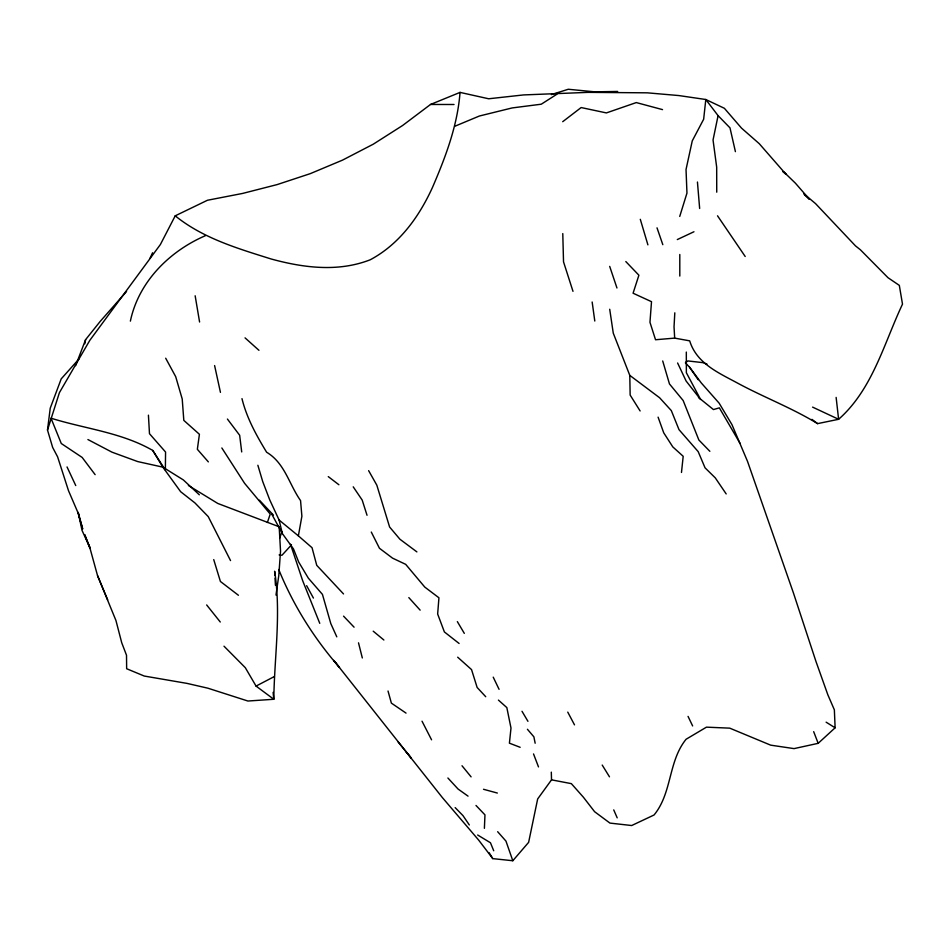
<?xml version="1.0" encoding="UTF-8"?>
<svg xmlns="http://www.w3.org/2000/svg" width="950" height="950" viewBox="0 0 950 950"><rect width="100%" height="100%" fill="white"/><g stroke="black" fill="none" stroke-linecap="round" stroke-linejoin="round"><path stroke-width="1.43" d="M165.359 470.072L165.561 452.034L149.482 433.699L148.426 415.174M274.871 575.439L274.633 571.223C281.295 613.807 274.372 656.592 273.802 699.271L247.914 701.029L207.919 688.204L187.019 683.394L144.257 676.044L126.647 668.729L126.516 655.251L121.731 642.77L115.948 620.516L97.541 575.617L90.333 549.444L84.692 534.684L90.298 548.447L82.068 530.492L78.173 512.383L82.686 528.948L78.007 512.763L68.507 490.699L57.606 456.843L52.654 447.438L47.5 430.053L50.231 408.191L61.216 378.86L78.791 359.195M484.393 828.329L484.963 814.874L475.997 805.457M674.809 312.823L674.037 326.836L674.678 338.117L689.688 340.848C696.528 363.161 718.022 372.59 736.927 382.755C763.479 397.195 791.789 407.811 817.57 423.629L838.613 419.294C872.551 389.334 883.832 343.758 902.5 304.142L899.318 285.38L888.001 277.709L860.391 249.779L855.499 245.896L815.575 203.644L803.712 193.658M681.482 472.459L683.193 456.309L672.802 446.904L663.729 432.82L658.089 417.157M275.987 595.08L278.777 575.641L280.535 551.119L279.181 526.787L217.787 503.452L188.397 485.474M47.5 430.053L59.422 392.635L89.823 340.326L160.396 244.506L175.216 215.828C203.039 238.319 237.488 248.401 271.047 258.958C303.454 267.841 338.164 272.306 370.262 259.766C399.499 244.15 419.14 216.79 432.594 187.174C445.621 156.833 457.508 125.626 460.037 92.399L488.668 98.776L523.569 94.929L588.003 92.364L647.271 92.827L678.846 95.558L705.803 99.513L724.387 108.3L741.511 128.119L759.264 143.688L786.101 174.42L782.741 171.57M343.52 593.94L316.742 565.333L312.039 547.711L298.371 535.859L301.886 516.254L300.556 500.591C289.026 484.227 284.881 463.137 266.618 452.224C256.369 435.349 246.703 417.964 241.977 398.632M84.811 343.793L85.595 339.661L100.201 321.397L126.54 291.496M679.737 216.422L686.957 193.111L686.031 169.504L692.265 140.873L703.653 119.249L705.803 99.513L718.081 115.639L713.046 139.982L716.68 167.164L716.739 192.185M267.389 522.476L270.228 514.092L244.578 483.289L221.849 447.973M130.376 321.136C138.558 281.913 169.421 251.168 205.438 235.671M279.656 538.175L281.96 531.62M75.62 365.667L85.595 339.661M150.076 258.103L152.582 252.759M551.309 772.136L551.523 779.843L537.664 798.962L528.628 842.353L512.81 860.736L492.777 858.622L478.669 840.109L442.308 797.501L333.759 660.381L339.518 667.482C314.106 638.447 293.206 605.233 278.754 569.525M291.484 544.872L281.948 555.275L279.122 554.919M551.523 779.843L571.354 783.643L583.371 797.193L594.605 811.704L609.947 823.092L631.691 825.526L654.051 814.993C672.256 792.846 668.111 761.425 686.078 739.254L706.456 727.154L729.742 728.151L770.688 745.156L794.046 748.612L818.176 743.328L835.121 727.795L834.361 709.828L827.866 694.854L815.943 661.39L793.381 592.8L747.531 461.403L731.975 424.662L719.15 403.18L701.302 382.969L689.498 367.116L685.389 362.888M562.709 121.695L581.139 107.552L606.385 112.919L636.298 102.576L662.53 109.618M460.037 92.399L430.528 104.464L402.574 125.519L373.314 144.162L342.487 160.146L310.27 173.648L277.115 184.597L242.654 193.42L207.444 200.26L175.216 215.828M556.985 94.169L541.274 104.203L512.157 107.932L479.37 116.019L454.896 126.231M685.627 362.294L687.895 360.941L702.881 362.639L706.954 364.052M223.998 646.19L245.314 667.696L256.061 686.09L274.253 676.59M677.303 239.566L693.963 231.752M551.392 94.596L568.266 89.264L594.866 91.841L617.666 91.449M674.678 338.117L655.536 339.744L649.966 322.299L651.51 301.684L633.08 293.217L638.899 275.215L625.812 261.559M430.528 104.464L454.017 104.5M483.514 789.284L497.349 793.048M520.161 747.306L509.414 743.173L510.993 728.056L506.837 707.596L498.429 700.091M164.576 468.837L152.748 450.442C121.374 432.369 84.989 428.83 51.003 418.19L61.287 443.519L82.163 457.437L95.131 474.644M812.594 407.122L838.613 419.294L836.131 397.409M87.911 439.541L111.957 452.152L137.691 461.569L162.842 467.139L183.35 479.928L199.322 494.796M477.66 835.002L490.461 842.769L493.715 850.761M826.12 722.178L835.121 727.795M406.03 713.106L391.376 703.119L388.027 691.03M468.041 796.136L458.078 789.046L447.901 778.002M609.71 309.249L613.261 333.129L629.791 375.381L659.609 397.753L671.318 410.602L679.001 429.649L698.191 451.642L705.054 467.839L715.267 477.85L726.18 493.929M256.061 686.09L273.802 699.271L273.113 692.372M416.884 551.891L399.95 539.256L389.607 527.013L376.829 485.177L368.624 470.642M811.941 419.366L817.57 423.629M328.272 476.615L338.889 484.749M238.426 595.27L220.424 581.483L213.738 559.597M459.099 643.471L444.386 631.94L437.653 614.021L438.936 597.788L424.781 587.088L405.686 564.347L392.54 558.137L379.454 548.269L371.296 532.059M257.866 465.262L262.723 481.567L269.717 499.843L279.11 520.054L298.371 535.859M373.207 631.18L383.871 640.003M245.041 337.867L258.946 350.312M457.686 657.198L471.544 669.607L477.137 687.467L485.723 696.718M804.401 194.679L809.471 199.31L795.423 183.196L783.964 172.081M698.488 397.456L713.45 409.569L719.364 407.859L739.943 443.163M718.081 115.639L729.992 127.858L735.407 151.632M455.157 807.607L462.983 815.623L469.324 824.956M709.852 451.309L698.856 439.992L683.169 400.532L669.465 383.931L662.708 360.964M343.556 616.146L354.077 627.178M259.409 500.175L273.41 515.102M408.821 597.597L420.137 610.137M497.657 831.701L505.958 841.094L512.81 860.736M208.347 461.89L197.351 449.303L199.417 434.293L183.813 420.375L182.222 399L175.691 376.651L165.692 358.221M527.428 729.279L533.876 736.82L535.159 743.232M462.009 765.759L471.093 776.863M405.887 751.486L411.362 758.242L398.05 741.843M206.661 604.948L220.269 622.012M227.418 419.057L239.661 435.278L241.704 451.939M271.724 514.092L282.34 533.556L293.491 548.946L298.68 562.032L308.358 578.17L322.442 594.391L330.802 623.592L336.787 636.844M717.523 215.804L745.192 256.488M689.498 367.116L698.191 379.727M353.222 486.827L362.188 500.068L367.032 515.28M640.11 410.946L630.147 395.058L629.791 375.381M602.205 765.059L609.484 776.827M489.179 852.768L492.777 858.622M152.748 450.442L162.842 467.139L180.643 491.708L194.94 502.93L208.24 516.61L230.529 560.583M522.001 711.289L527.939 721.311M457.354 621.621L464.312 633.365M306.636 585.699L313.429 598.072M567.756 712.12L574.501 724.862M422.026 721.204L431.561 739.801M688.049 716.395L692.633 725.943M493.228 677.16L499.071 689.32M677.611 362.995L686.114 381.033L700.589 399.463L686.363 372.721L686.316 352.07M67.034 466.949L75.751 485.569M613.736 809.899L617.191 817.843M97.541 575.617L107.694 599.854M813.675 731.654L818.176 743.328M533.532 753.944L538.496 766.911M319.758 623.331L302.682 580.735L290.51 544.267M657.008 227.834L662.815 244.672M609.698 266.392L616.954 287.993M572.992 291.341L563.528 261.868L562.78 233.593M640.3 219.308L647.9 244.851M358.506 642.829L362.318 657.958M279.11 520.054L282.34 533.556M214.605 365.572L220.447 392.362M195.154 295.783L199.583 322.014M592.159 302.017L594.795 321.029M697.443 182.032L699.651 208.477M275.025 578.241L275.429 585.259M679.796 254.493L679.796 276.058"/></g></svg>
